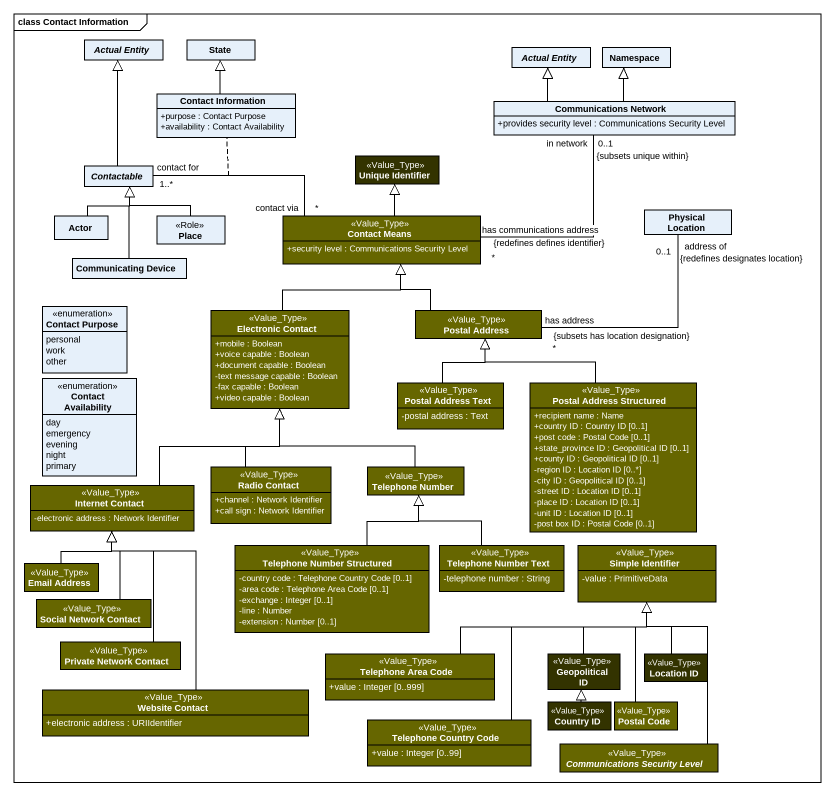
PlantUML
@startuml
mainframe class Contact Information
hide circle
hide empty members
skinparam classAttributeIconSize 0
abstract class "Actual Entity" as Actual_Entity
class "State" as State_
abstract class "Actual Entity" as Actual_Entity_2
class "Namespace" as Namespace_
class "Contact Information" as Contact_Information {
  +purpose : Contact Purpose
  +availability : Contact Availability
}
class "Communications Network" as Communications_Network {
  +provides security level : Communications Security Level
}
abstract class Contactable
class "Unique Identifier" as Unique_Identifier <<Value_Type>> #333300
class "Actor" as Actor_
class Place <<Role>>
class "Contact Means" as Contact_Means <<Value_Type>> #666600 {
  +security level : Communications Security Level
}
class "Physical Location" as Physical_Location
class "Communicating Device" as Communicating_Device
enum "Contact Purpose" as Contact_Purpose {
  personal
  work
  other
}
class "Electronic Contact" as Electronic_Contact <<Value_Type>> #666600 {
  +mobile : Boolean
  +voice capable : Boolean
  +document capable : Boolean
  -text message capable : Boolean
  -fax capable : Boolean
  +video capable : Boolean
}
class "Postal Address" as Postal_Address <<Value_Type>> #666600
enum "Contact Availability" as Contact_Availability {
  day
  emergency
  evening
  night
  primary
}
class "Postal Address Text" as Postal_Address_Text <<Value_Type>> #666600 {
  -postal address : Text
}
class "Postal Address Structured" as Postal_Address_Structured <<Value_Type>> #666600 {
  +recipient name : Name
  +country ID : Country ID [0..1]
  +post code : Postal Code [0..1]
  +state_province ID : Geopolitical ID [0..1]
  +county ID : Geopolitical ID [0..1]
  -region ID : Location ID [0..*]
  -city ID : Geopolitical ID [0..1]
  -street ID : Location ID [0..1]
  -place ID : Location ID [0..1]
  -unit ID : Location ID [0..1]
  -post box ID : Postal Code [0..1]
}
class "Internet Contact" as Internet_Contact <<Value_Type>> #666600 {
  -electronic address : Network Identifier
}
class "Radio Contact" as Radio_Contact <<Value_Type>> #666600 {
  +channel : Network Identifier
  +call sign : Network Identifier
}
class "Telephone Number" as Telephone_Number <<Value_Type>> #666600
class "Email Address" as Email_Address <<Value_Type>> #666600
class "Telephone Number Structured" as Telephone_Number_Structured <<Value_Type>> #666600 {
  -country code : Telephone Country Code [0..1]
  -area code : Telephone Area Code [0..1]
  -exchange : Integer [0..1]
  -line : Number
  -extension : Number [0..1]
}
class "Telephone Number Text" as Telephone_Number_Text <<Value_Type>> #666600 {
  -telephone number : String
}
class "Simple Identifier" as Simple_Identifier <<Value_Type>> #666600 {
  -value : PrimitiveData
}
class "Social Network Contact" as Social_Network_Contact <<Value_Type>> #666600
class "Private Network Contact" as Private_Network_Contact <<Value_Type>> #666600
class "Website Contact" as Website_Contact <<Value_Type>> #666600 {
  +electronic address : URIIdentifier
}
class "Telephone Area Code" as Telephone_Area_Code <<Value_Type>> #666600 {
  +value : Integer [0..999]
}
class "Geopolitical ID" as Geopolitical_ID <<Value_Type>> #333300
class "Location ID" as Location_ID <<Value_Type>> #333300
class "Telephone Country Code" as Telephone_Country_Code <<Value_Type>> #666600 {
  +value : Integer [0..99]
}
class "Country ID" as Country_ID <<Value_Type>> #333300
class "Postal Code" as Postal_Code <<Value_Type>> #666600
abstract class "Communications Security Level" as Communications_Security <<Value_Type>> #666600
Contact_Information -up-|> State_
Communications_Network -up-|> Actual_Entity_2
Communications_Network -up-|> Namespace_
Communications_Network "in network\n{subsets unique within}\n0..1" -left- "{redefines defines identifier}\nhas communications address\n*" Contact_Means
Contactable -up-|> Actual_Entity
Contactable "contact for\n1..*" -right- "contact via\n*" Contact_Means
(Contactable, Contact_Means) .. Contact_Information
Actor_ -up-|> Contactable
Place -up-|> Contactable
Contact_Means -up-|> Unique_Identifier
Physical_Location "address of\n{redefines designates location}\n0..1" -left- "has address\n{subsets has location designation}\n*" Postal_Address
Communicating_Device -up-|> Contactable
Electronic_Contact -up-|> Contact_Means
Postal_Address -up-|> Contact_Means
Postal_Address_Text -up-|> Postal_Address
Postal_Address_Structured -up-|> Postal_Address
Internet_Contact -up-|> Electronic_Contact
Radio_Contact -up-|> Electronic_Contact
Telephone_Number -up-|> Electronic_Contact
Email_Address -up-|> Internet_Contact
Telephone_Number_Structured -up-|> Telephone_Number
Telephone_Number_Text -up-|> Telephone_Number
Social_Network_Contact -up-|> Internet_Contact
Private_Network_Contact -up-|> Internet_Contact
Website_Contact -up-|> Internet_Contact
Telephone_Area_Code -right-|> Simple_Identifier
Geopolitical_ID -up-|> Simple_Identifier
Location_ID -up-|> Simple_Identifier
Telephone_Country_Code -up-|> Simple_Identifier
Country_ID -up-|> Geopolitical_ID
Postal_Code -up-|> Simple_Identifier
Communications_Security -up-|> Simple_Identifier
@enduml
